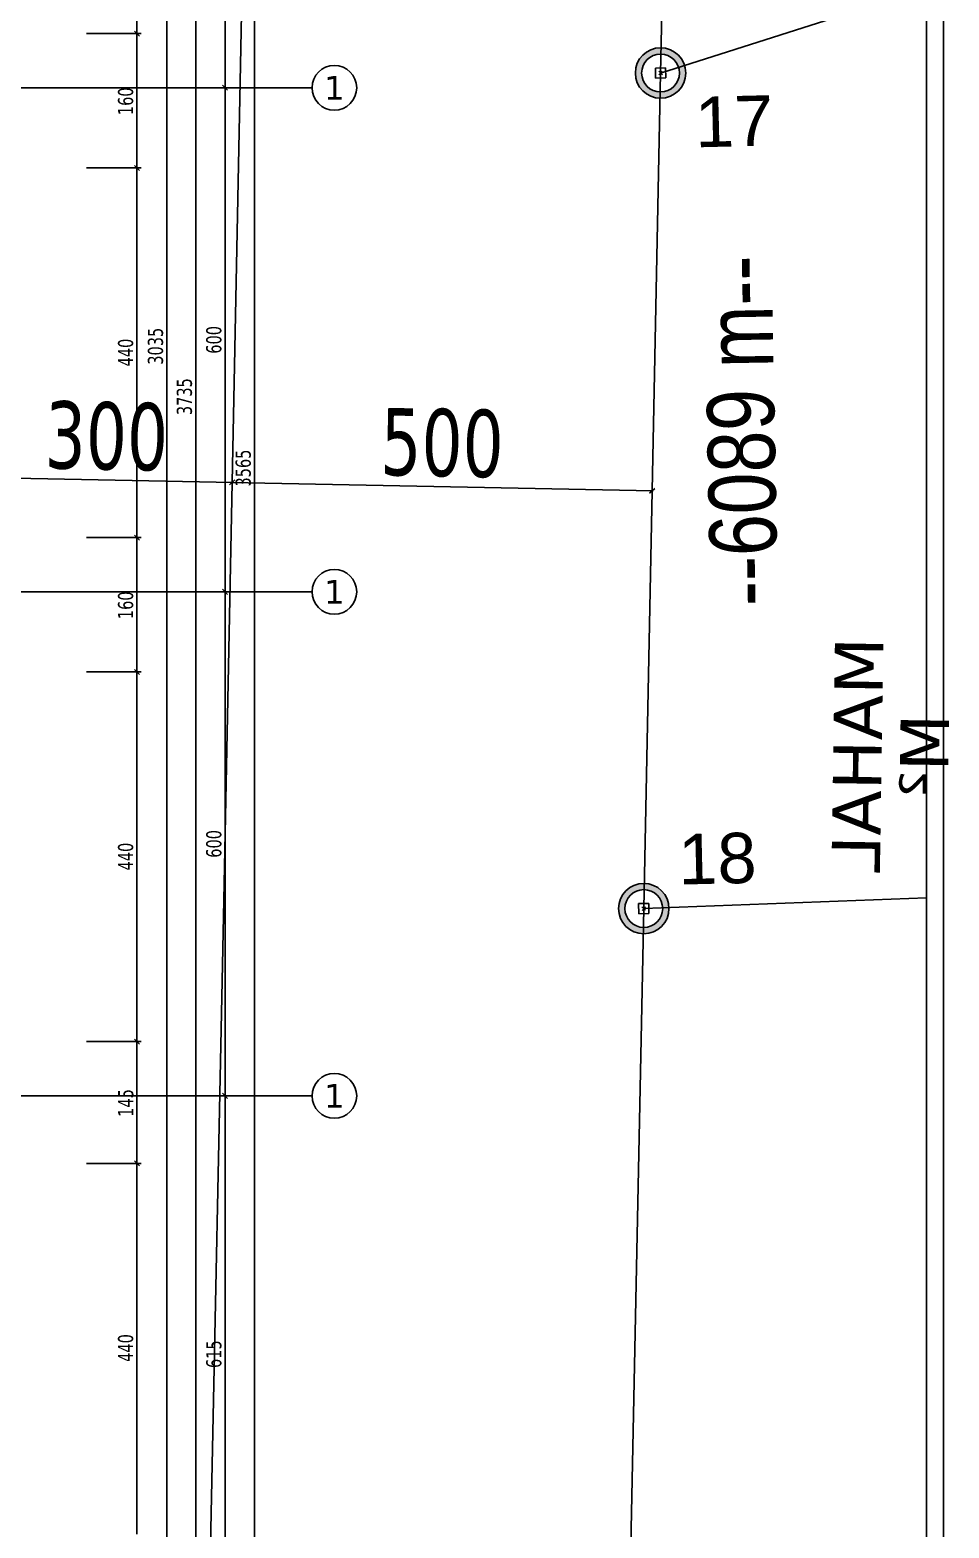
# Model space of a CAD drawing. Header units: millimetres. Extents: x 43168.9 to 43194.6, y -25545.1 to -25543.4.
# Drawn here: x 43176.9424 to 43177.1612, y -25544.4468 to -25544.0901 of the extents above; entities that cross this region are included whole.
import ezdxf
from ezdxf.enums import TextEntityAlignment as Align

# ---------------------------------------------------------------- set-up
doc = ezdxf.new("R2010")
doc.units = ezdxf.units.MM
doc.header["$LTSCALE"] = 200
doc.linetypes.add('DASHDOT', pattern=[1, 0.5, -0.25, 0, -0.25])
doc.linetypes.add('DASHDOT2', pattern=[0.5, 0.25, -0.125, 0, -0.125])
for name, color, linetype in [('aks_sgh', 5, 'DASHDOT2'), ('arsasiniri_sgh', 10, 'Continuous'), ('olcu-uyg_sgh', 193, 'Continuous'), ('olcuaks_sgh', 41, 'Continuous'), ('olcudis_sgh', 185, 'Continuous'), ('pafta_sgh', 11, 'Continuous'), ('sembol_sgh', 8, 'Continuous'), ('yapi-yaklasma_sgh', 41, 'DASHDOT'), ('yazi-mahal_sgh', 12, 'Continuous')]:
    doc.layers.add(name, color=color, linetype=linetype)
doc.styles.add('1-200', font='arial.ttf', dxfattribs={"height": 60})
doc.styles.add('dim', font='VERDANA.TTF', dxfattribs={"width": 0.7})
doc.styles.add('text1', font='VERDANA.TTF')
doc.styles.add('text2', font='arial.ttf')

msp = doc.modelspace()

# ---------------------------------------------------------------- hatches: boundary and pattern name
h = msp.add_hatch(color=256)
edge = h.paths.add_edge_path()
edge.add_arc((43177.09254, -25544.1004), 0.006, 0, 360)
edge = h.paths.add_edge_path(flags=16)
edge.add_arc((43177.09254, -25544.1004), 0.0045, 0, 360)
h = msp.add_hatch(color=256)
edge = h.paths.add_edge_path()
edge.add_arc((43177.08855, -25544.29933), 0.006, 0, 360)
edge = h.paths.add_edge_path(flags=16)
edge.add_arc((43177.08855, -25544.29933), 0.0045, 0, 360)

# ---------------------------------------------------------------- linework, layer by layer
at = {"color": 0, "linetype": 'ByBlock', "lineweight": -2}
for p, q in [((43176.96728, -25544.0904), (43176.96848, -25544.0916)), ((43176.96848, -25544.0916), (43176.96728, -25544.0904)), ((43177.09371, -25544.09917), (43177.09131, -25544.09923)), ((43177.09131, -25544.09923), (43177.09137, -25544.10163)), ((43177.09297, -25544.10081), (43177.09211, -25544.09998)), ((43177.09295, -25544.09996), (43177.09213, -25544.10083)), ((43177.09377, -25544.10157), (43177.09371, -25544.09917)), ((43176.98948, -25544.10452), (43176.98828, -25544.10332)), ((43176.98828, -25544.10332), (43176.98948, -25544.10452)), ((43177.09137, -25544.10163), (43177.09377, -25544.10157)), ((43176.96728, -25544.1224), (43176.96848, -25544.1236)), ((43176.96848, -25544.1236), (43176.96728, -25544.1224)), ((43176.98995, -25544.19846), (43176.99118, -25544.19728)), ((43176.99118, -25544.19728), (43176.98995, -25544.19846)), ((43176.98995, -25544.19846), (43176.99118, -25544.19728)), ((43176.99118, -25544.19728), (43176.98995, -25544.19846)), ((43177.08993, -25544.20046), (43177.09116, -25544.19929)), ((43177.08993, -25544.20046), (43177.09116, -25544.19929)), ((43176.96728, -25544.2104), (43176.96848, -25544.2116)), ((43176.96848, -25544.2116), (43176.96728, -25544.2104)), ((43176.98948, -25544.22452), (43176.98828, -25544.22332)), ((43176.98828, -25544.22332), (43176.98948, -25544.22452)), ((43176.96728, -25544.2424), (43176.96848, -25544.2436)), ((43176.96848, -25544.2436), (43176.96728, -25544.2424)), ((43177.08972, -25544.2981), (43177.08732, -25544.29816)), ((43177.08732, -25544.29816), (43177.08738, -25544.30056)), ((43177.08898, -25544.29974), (43177.08812, -25544.29892)), ((43177.08896, -25544.2989), (43177.08814, -25544.29976)), ((43177.08978, -25544.3005), (43177.08972, -25544.2981)), ((43177.08738, -25544.30056), (43177.08978, -25544.3005)), ((43176.96728, -25544.3304), (43176.96848, -25544.3316)), ((43176.96848, -25544.3316), (43176.96728, -25544.3304)), ((43176.98948, -25544.34452), (43176.98828, -25544.34332)), ((43176.98828, -25544.34332), (43176.98948, -25544.34452)), ((43176.96728, -25544.3594), (43176.96848, -25544.3606)), ((43176.96848, -25544.3606), (43176.96728, -25544.3594))]:
    msp.add_line(p, q, dxfattribs=at)
for p, q in [((43177.00956, -25544.10392), (43176.98688, -25544.10392)), ((43177.00956, -25544.22392), (43176.98688, -25544.22392)), ((43177.00956, -25544.34392), (43176.98688, -25544.34392))]:
    msp.add_line(p, q)
at = {"color": 0, "linetype": 'Continuous', "lineweight": -2}
for centre, radius in [((43177.09254, -25544.1004), 0.006), ((43177.09254, -25544.1004), 0.0045), ((43177.08855, -25544.29933), 0.006), ((43177.08855, -25544.29933), 0.0045)]:
    msp.add_circle(centre, radius, dxfattribs=at)
at = {"linetype": 'Continuous'}
for centre in [(43177.01488, -25544.10392), (43177.01488, -25544.22392), (43177.01488, -25544.34392)]:
    msp.add_circle(centre, 0.00532, dxfattribs=at)
at = {"layer": 'aks_sgh'}
for p, q in [((43176.98688, -25544.10392), (43176.18488, -25544.10392)), ((43176.98688, -25544.22392), (43176.18488, -25544.22392)), ((43176.98688, -25544.34392), (43176.18488, -25544.34392))]:
    msp.add_line(p, q, dxfattribs=at)
at = {"layer": 'arsasiniri_sgh', "color": 14}
for p, q in [((43177.10176, -25543.64889), (43177.09254, -25544.10046)), ((43177.09254, -25544.1004), (43177.15588, -25544.08021)), ((43177.09254, -25544.1004), (43177.15588, -25544.08021)), ((43177.09254, -25544.10046), (43177.08855, -25544.29934)), ((43177.08855, -25544.29934), (43177.07697, -25544.86636)), ((43177.08855, -25544.29933), (43177.15588, -25544.2968)), ((43177.15588, -25544.2968), (43177.08855, -25544.29933))]:
    msp.add_line(p, q, dxfattribs=at)
at = {"layer": 'olcu-uyg_sgh'}
for p, q in [((43176.93033, -25544.19666), (43176.99082, -25544.19787)), ((43176.93033, -25544.19666), (43176.99082, -25544.19787)), ((43176.99032, -25544.19786), (43177.0908, -25544.19988)), ((43176.99032, -25544.19786), (43177.0908, -25544.19988)), ((43176.99057, -25544.19787), (43176.99059, -25544.19687)), ((43176.99057, -25544.19787), (43176.99059, -25544.19687)), ((43176.99057, -25544.19787), (43176.99059, -25544.19687)), ((43176.99057, -25544.19787), (43176.99059, -25544.19687)), ((43177.09055, -25544.19987), (43177.09057, -25544.19887)), ((43177.09055, -25544.19987), (43177.09057, -25544.19887))]:
    msp.add_line(p, q, dxfattribs=at)
at = {"layer": 'olcuaks_sgh'}
for p, q in [((43176.99588, -25543.83767), (43176.99588, -25544.55117)), ((43176.98888, -25544.10417), (43176.98888, -25543.98367)), ((43176.98488, -25544.10392), (43176.98988, -25544.10392)), ((43176.98488, -25544.10392), (43176.98988, -25544.10392)), ((43176.98888, -25544.22417), (43176.98888, -25544.10367)), ((43176.98488, -25544.22392), (43176.98988, -25544.22392)), ((43176.98488, -25544.22392), (43176.98988, -25544.22392)), ((43176.98888, -25544.34417), (43176.98888, -25544.22367)), ((43176.98488, -25544.34392), (43176.98988, -25544.34392)), ((43176.98488, -25544.34392), (43176.98988, -25544.34392)), ((43176.98888, -25544.46717), (43176.98888, -25544.34367))]:
    msp.add_line(p, q, dxfattribs=at)
at = {"layer": 'olcudis_sgh'}
for p, q in [((43176.98188, -25543.80367), (43176.98188, -25544.55117)), ((43176.97499, -25544.46917), (43176.97499, -25543.86168)), ((43176.96788, -25544.00275), (43176.96788, -25544.09125)), ((43176.95588, -25544.091), (43176.96888, -25544.091)), ((43176.95588, -25544.091), (43176.96888, -25544.091)), ((43176.96788, -25544.09075), (43176.96788, -25544.12325)), ((43176.95588, -25544.123), (43176.96888, -25544.123)), ((43176.95588, -25544.123), (43176.96888, -25544.123)), ((43176.96788, -25544.12275), (43176.96788, -25544.21125)), ((43176.95588, -25544.211), (43176.96888, -25544.211)), ((43176.95588, -25544.211), (43176.96888, -25544.211)), ((43176.96788, -25544.21075), (43176.96788, -25544.24325)), ((43176.95588, -25544.243), (43176.96888, -25544.243)), ((43176.95588, -25544.243), (43176.96888, -25544.243)), ((43176.96788, -25544.24275), (43176.96788, -25544.33125)), ((43176.95588, -25544.331), (43176.96888, -25544.331)), ((43176.95588, -25544.331), (43176.96888, -25544.331)), ((43176.96788, -25544.33075), (43176.96788, -25544.36025)), ((43176.95588, -25544.36), (43176.96888, -25544.36)), ((43176.95588, -25544.36), (43176.96888, -25544.36)), ((43176.96788, -25544.35975), (43176.96788, -25544.44825))]:
    msp.add_line(p, q, dxfattribs=at)
at = {"layer": 'pafta_sgh'}
for p, q in [((43177.15988, -25544.954), (43177.15988, -25543.526)), ((43177.15588, -25544.95), (43177.15588, -25543.53))]:
    msp.add_line(p, q, dxfattribs=at)
at = {"layer": 'yapi-yaklasma_sgh'}
for p, q in [((43176.99777, -25543.84307), (43176.99256, -25544.09842)), ((43176.99777, -25543.84307), (43176.99256, -25544.09842)), ((43176.99256, -25544.09842), (43176.98857, -25544.29733)), ((43176.99256, -25544.09842), (43176.98857, -25544.29733)), ((43176.98857, -25544.29733), (43176.97894, -25544.76867)), ((43176.98857, -25544.29733), (43176.97894, -25544.76867))]:
    msp.add_line(p, q, dxfattribs=at)

# ---------------------------------------------------------------- texts
at = {"linetype": 'Continuous', "style": 'text1'}
for p in [(43177.01488, -25544.10392), (43177.01488, -25544.22392), (43177.01488, -25544.34392)]:
    msp.add_attdef('1', text='', height=0.0056, dxfattribs=at).set_placement(p, align=Align.MIDDLE)
at = {"color": 7, "style": 'text1', "text_generation_flag": 4}
for tag, text, height, p in [('MAHAL', '', 0.01154, (43177.13942, -25544.26274)), ('M²', 'm²', 0.011537, (43177.15522, -25544.26298))]:
    msp.add_attdef(tag, text=text, height=height, rotation=269.1301, dxfattribs=at).set_placement(p, align=Align.MIDDLE)
at = {"layer": 'olcu-uyg_sgh', "color": 2, "style": 'dim', "width": 0.7}
for s, p in [('300', (43176.94581, -25544.19447)), ('300', (43176.94581, -25544.19447)), ('500', (43177.02572, -25544.19608)), ('500', (43177.02572, -25544.19608))]:
    msp.add_text(s, height=0.016, rotation=358.851, dxfattribs=at).set_placement(p)
at = {"layer": 'olcuaks_sgh', "color": 2, "style": 'dim', "width": 0.7}
for s, p in [('600', (43176.98797, -25544.16723)), ('3565', (43176.99497, -25544.19885)), ('600', (43176.98797, -25544.28723)), ('615', (43176.98797, -25544.40872))]:
    msp.add_text(s, height=0.0036, rotation=90, dxfattribs=at).set_placement(p)
at = {"layer": 'olcudis_sgh', "color": 2, "style": 'dim', "width": 0.7}
for s, p in [('160', (43176.96697, -25544.11042)), ('440', (43176.96697, -25544.17025)), ('3035', (43176.97408, -25544.16985)), ('3735', (43176.98097, -25544.18185)), ('160', (43176.96697, -25544.23042)), ('440', (43176.96697, -25544.29025)), ('145', (43176.967, -25544.34891)), ('440', (43176.96697, -25544.40725))]:
    msp.add_text(s, height=0.0036, rotation=90, dxfattribs=at).set_placement(p)
at = {"layer": 'sembol_sgh', "color": 1, "ltscale": 50, "style": '1-200'}
for s, p in [('17', (43177.10087, -25544.1181)), ('18', (43177.09688, -25544.29363))]:
    msp.add_text(s, height=0.012, rotation=1.3638, dxfattribs=at).set_placement(p)
at = {"layer": 'yazi-mahal_sgh', "style": 'text2', "width": 0.8}
msp.add_text('--6089 m--', height=0.016, rotation=91.0003, dxfattribs=at).set_placement((43177.12043, -25544.22718))

doc.saveas('drawing.dxf')
